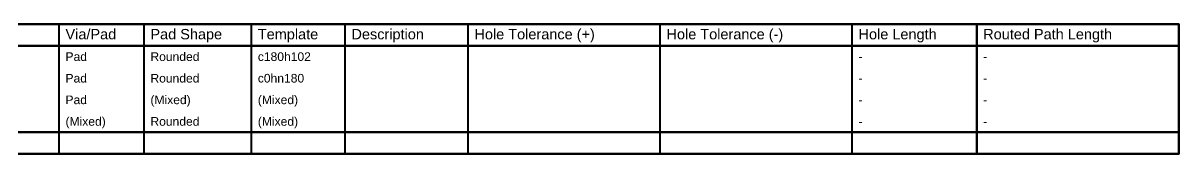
# Model space of a CAD drawing. Header units: inches. Extents: x 0 to 412, y -3 to 50.
# Drawn here: x 207.8 to 411.8, y -3.5 to 19.8 of the extents above; entities that cross this region are included whole.
import ezdxf

# ---------------------------------------------------------------- set-up
doc = ezdxf.new("R2010")
doc.units = ezdxf.units.IN
doc.layers.add('Drill Drawing', color=1, linetype='Continuous')
doc.styles.add('Arial', font='', dxfattribs={"height": 0.2})
doc.styles.get('Arial').set_extended_font_data('Arial')

msp = doc.modelspace()

# ---------------------------------------------------------------- linework, layer by layer
at = {"layer": 'Drill Drawing'}
for points in [[(89.22, 19.57, 0.381, 0.381, 0), (411.66, 19.57, 0.381, 0.381, 0)], [(214.18, -3.29, 0.381, 0.381, 0), (214.18, 19.57, 0.381, 0.381, 0)], [(229.16, -3.29, 0.381, 0.381, 0), (229.16, 19.57, 0.381, 0.381, 0)], [(248.1, -3.29, 0.381, 0.381, 0), (248.1, 19.57, 0.381, 0.381, 0)], [(264.61, -3.29, 0.381, 0.381, 0), (264.61, 19.57, 0.381, 0.381, 0)], [(286.29, -3.29, 0.381, 0.381, 0), (286.29, 19.57, 0.381, 0.381, 0)], [(320.17, -3.29, 0.381, 0.381, 0), (320.17, 19.57, 0.381, 0.381, 0)], [(354.04, -3.29, 0.381, 0.381, 0), (354.04, 19.57, 0.381, 0.381, 0)], [(376.03, -3.29, 0.381, 0.381, 0), (376.03, 19.57, 0.381, 0.381, 0)], [(411.66, -3.29, 0.381, 0.381, 0), (411.66, 19.57, 0.381, 0.381, 0)], [(89.22, 15.76, 0.381, 0.381, 0), (411.66, 15.76, 0.381, 0.381, 0)], [(89.22, 0.52, 0.381, 0.381, 0), (411.66, 0.52, 0.381, 0.381, 0)], [(89.22, -3.29, 0.381, 0.381, 0), (411.66, -3.29, 0.381, 0.381, 0)]]:
    msp.add_lwpolyline(points, format="xyseb", dxfattribs=at)
for points in [[(214.08, 19.57, 0.191, 0.191, 1), (214.27, 19.57, 0.191, 0.191, 1)], [(229.06, 19.57, 0.191, 0.191, 1), (229.25, 19.57, 0.191, 0.191, 1)], [(248.01, 19.57, 0.191, 0.191, 1), (248.2, 19.57, 0.191, 0.191, 1)], [(264.51, 19.57, 0.191, 0.191, 1), (264.7, 19.57, 0.191, 0.191, 1)], [(286.2, 19.57, 0.191, 0.191, 1), (286.39, 19.57, 0.191, 0.191, 1)], [(320.07, 19.57, 0.191, 0.191, 1), (320.26, 19.57, 0.191, 0.191, 1)], [(353.95, 19.57, 0.191, 0.191, 1), (354.14, 19.57, 0.191, 0.191, 1)], [(375.94, 19.57, 0.191, 0.191, 1), (376.13, 19.57, 0.191, 0.191, 1)], [(411.56, 19.57, 0.191, 0.191, 1), (411.75, 19.57, 0.191, 0.191, 1)], [(411.56, 19.57, 0.191, 0.191, 1), (411.75, 19.57, 0.191, 0.191, 1)], [(411.56, 15.76, 0.191, 0.191, 1), (411.75, 15.76, 0.191, 0.191, 1)], [(411.56, 0.52, 0.191, 0.191, 1), (411.75, 0.52, 0.191, 0.191, 1)], [(214.08, -3.29, 0.191, 0.191, 1), (214.27, -3.29, 0.191, 0.191, 1)], [(229.06, -3.29, 0.191, 0.191, 1), (229.25, -3.29, 0.191, 0.191, 1)], [(248.01, -3.29, 0.191, 0.191, 1), (248.2, -3.29, 0.191, 0.191, 1)], [(264.51, -3.29, 0.191, 0.191, 1), (264.7, -3.29, 0.191, 0.191, 1)], [(286.2, -3.29, 0.191, 0.191, 1), (286.39, -3.29, 0.191, 0.191, 1)], [(320.07, -3.29, 0.191, 0.191, 1), (320.26, -3.29, 0.191, 0.191, 1)], [(353.95, -3.29, 0.191, 0.191, 1), (354.14, -3.29, 0.191, 0.191, 1)], [(375.94, -3.29, 0.191, 0.191, 1), (376.13, -3.29, 0.191, 0.191, 1)], [(411.56, -3.29, 0.191, 0.191, 1), (411.75, -3.29, 0.191, 0.191, 1)], [(411.56, -3.29, 0.191, 0.191, 1), (411.75, -3.29, 0.191, 0.191, 1)]]:
    msp.add_lwpolyline(points, format="xyseb", close=True, dxfattribs=at)

# ---------------------------------------------------------------- texts
at = {"layer": 'Drill Drawing', "style": 'Arial'}
for s, height, p in [('Via/Pad', 1.829, (215.32, 16.9)), ('Pad Shape', 1.829, (230.3, 16.9)), ('Template', 1.829, (249.24, 16.9)), ('Description', 1.8288, (265.75, 16.9)), ('Hole Tolerance (+)', 1.8288, (287.44, 16.9)), ('Hole Tolerance (-)', 1.8288, (321.31, 16.9)), ('Hole Length', 1.8288, (355.18, 16.9)), ('Routed Path Length', 1.8288, (377.17, 16.9)), ('Pad', 1.524, (215.32, 13.09)), ('Rounded', 1.524, (230.3, 13.09)), ('c180h102', 1.524, (249.24, 13.09)), ('-', 1.52, (355.18, 13.09)), ('-', 1.52, (377.17, 13.09)), ('Pad', 1.524, (215.32, 9.28)), ('Rounded', 1.524, (230.3, 9.28)), ('c0hn180', 1.524, (249.24, 9.28)), ('-', 1.52, (355.18, 9.28)), ('-', 1.52, (377.17, 9.28)), ('Pad', 1.524, (215.32, 5.47)), ('(Mixed)', 1.524, (230.3, 5.47)), ('(Mixed)', 1.524, (249.24, 5.47)), ('-', 1.52, (355.18, 5.47)), ('-', 1.52, (377.17, 5.47)), ('(Mixed)', 1.524, (215.32, 1.66)), ('Rounded', 1.524, (230.3, 1.66)), ('(Mixed)', 1.524, (249.24, 1.66)), ('-', 1.52, (355.18, 1.66)), ('-', 1.52, (377.17, 1.66))]:
    msp.add_text(s, height=height, dxfattribs=at).set_placement(p)

doc.saveas('drawing.dxf')
